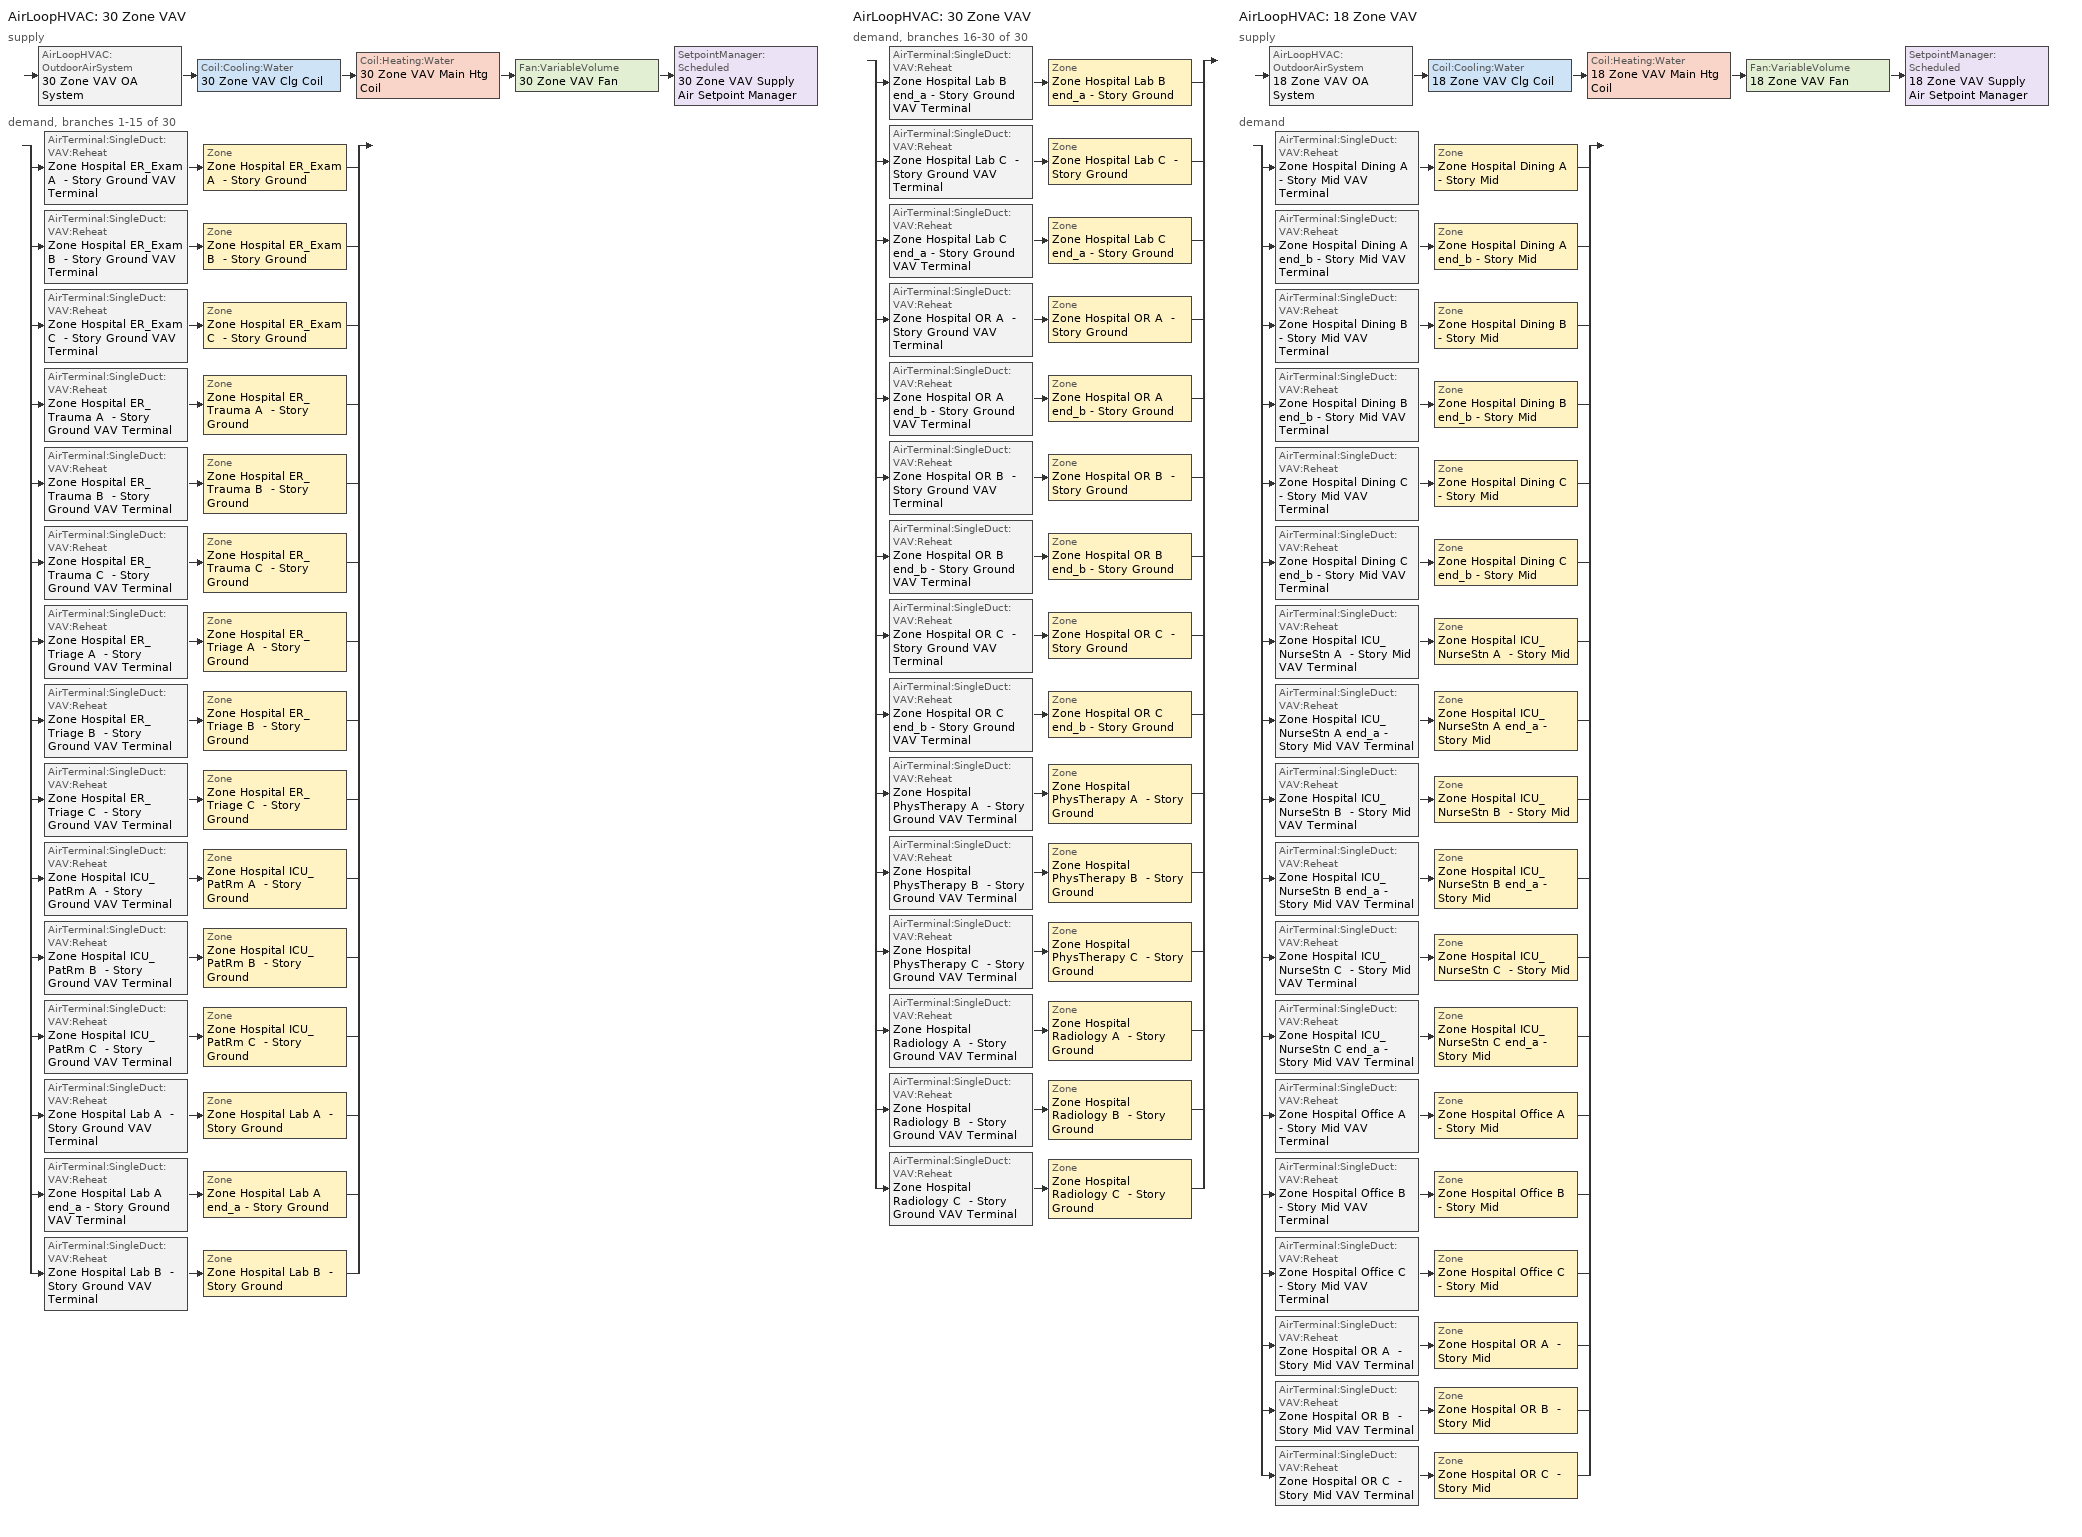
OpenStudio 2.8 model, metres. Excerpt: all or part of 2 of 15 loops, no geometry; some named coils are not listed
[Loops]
AirLoopHVAC '30 Zone VAV'
 supply: AirLoopHVAC:OutdoorAirSystem '30 Zone VAV OA System' > Coil:Cooling:Water '30 Zone VAV Clg Coil' > Coil:Heating:Water '30 Zone VAV Main Htg Coil' > Fan:VariableVolume '30 Zone VAV Fan' > SetpointManager:Scheduled '30 Zone VAV Supply Air Setpoint Manager'
 demand, branches 1-15 of 30: split
  | AirTerminal:SingleDuct:VAV:Reheat 'Zone Hospital ER_Exam A  - Story Ground VAV Terminal' > Zone 'Zone Hospital ER_Exam A  - Story Ground'
  | AirTerminal:SingleDuct:VAV:Reheat 'Zone Hospital ER_Exam B  - Story Ground VAV Terminal' > Zone 'Zone Hospital ER_Exam B  - Story Ground'
  | AirTerminal:SingleDuct:VAV:Reheat 'Zone Hospital ER_Exam C  - Story Ground VAV Terminal' > Zone 'Zone Hospital ER_Exam C  - Story Ground'
  | AirTerminal:SingleDuct:VAV:Reheat 'Zone Hospital ER_Trauma A  - Story Ground VAV Terminal' > Zone 'Zone Hospital ER_Trauma A  - Story Ground'
  | AirTerminal:SingleDuct:VAV:Reheat 'Zone Hospital ER_Trauma B  - Story Ground VAV Terminal' > Zone 'Zone Hospital ER_Trauma B  - Story Ground'
  | AirTerminal:SingleDuct:VAV:Reheat 'Zone Hospital ER_Trauma C  - Story Ground VAV Terminal' > Zone 'Zone Hospital ER_Trauma C  - Story Ground'
  | AirTerminal:SingleDuct:VAV:Reheat 'Zone Hospital ER_Triage A  - Story Ground VAV Terminal' > Zone 'Zone Hospital ER_Triage A  - Story Ground'
  | AirTerminal:SingleDuct:VAV:Reheat 'Zone Hospital ER_Triage B  - Story Ground VAV Terminal' > Zone 'Zone Hospital ER_Triage B  - Story Ground'
  | AirTerminal:SingleDuct:VAV:Reheat 'Zone Hospital ER_Triage C  - Story Ground VAV Terminal' > Zone 'Zone Hospital ER_Triage C  - Story Ground'
  | AirTerminal:SingleDuct:VAV:Reheat 'Zone Hospital ICU_PatRm A  - Story Ground VAV Terminal' > Zone 'Zone Hospital ICU_PatRm A  - Story Ground'
  | AirTerminal:SingleDuct:VAV:Reheat 'Zone Hospital ICU_PatRm B  - Story Ground VAV Terminal' > Zone 'Zone Hospital ICU_PatRm B  - Story Ground'
  | AirTerminal:SingleDuct:VAV:Reheat 'Zone Hospital ICU_PatRm C  - Story Ground VAV Terminal' > Zone 'Zone Hospital ICU_PatRm C  - Story Ground'
  | AirTerminal:SingleDuct:VAV:Reheat 'Zone Hospital Lab A  - Story Ground VAV Terminal' > Zone 'Zone Hospital Lab A  - Story Ground'
  | AirTerminal:SingleDuct:VAV:Reheat 'Zone Hospital Lab A end_a - Story Ground VAV Terminal' > Zone 'Zone Hospital Lab A end_a - Story Ground'
  | AirTerminal:SingleDuct:VAV:Reheat 'Zone Hospital Lab B  - Story Ground VAV Terminal' > Zone 'Zone Hospital Lab B  - Story Ground'
AirLoopHVAC '30 Zone VAV'
 demand, branches 16-30 of 30: split
  | AirTerminal:SingleDuct:VAV:Reheat 'Zone Hospital Lab B end_a - Story Ground VAV Terminal' > Zone 'Zone Hospital Lab B end_a - Story Ground'
  | AirTerminal:SingleDuct:VAV:Reheat 'Zone Hospital Lab C  - Story Ground VAV Terminal' > Zone 'Zone Hospital Lab C  - Story Ground'
  | AirTerminal:SingleDuct:VAV:Reheat 'Zone Hospital Lab C end_a - Story Ground VAV Terminal' > Zone 'Zone Hospital Lab C end_a - Story Ground'
  | AirTerminal:SingleDuct:VAV:Reheat 'Zone Hospital OR A  - Story Ground VAV Terminal' > Zone 'Zone Hospital OR A  - Story Ground'
  | AirTerminal:SingleDuct:VAV:Reheat 'Zone Hospital OR A end_b - Story Ground VAV Terminal' > Zone 'Zone Hospital OR A end_b - Story Ground'
  | AirTerminal:SingleDuct:VAV:Reheat 'Zone Hospital OR B  - Story Ground VAV Terminal' > Zone 'Zone Hospital OR B  - Story Ground'
  | AirTerminal:SingleDuct:VAV:Reheat 'Zone Hospital OR B end_b - Story Ground VAV Terminal' > Zone 'Zone Hospital OR B end_b - Story Ground'
  | AirTerminal:SingleDuct:VAV:Reheat 'Zone Hospital OR C  - Story Ground VAV Terminal' > Zone 'Zone Hospital OR C  - Story Ground'
  | AirTerminal:SingleDuct:VAV:Reheat 'Zone Hospital OR C end_b - Story Ground VAV Terminal' > Zone 'Zone Hospital OR C end_b - Story Ground'
  | AirTerminal:SingleDuct:VAV:Reheat 'Zone Hospital PhysTherapy A  - Story Ground VAV Terminal' > Zone 'Zone Hospital PhysTherapy A  - Story Ground'
  | AirTerminal:SingleDuct:VAV:Reheat 'Zone Hospital PhysTherapy B  - Story Ground VAV Terminal' > Zone 'Zone Hospital PhysTherapy B  - Story Ground'
  | AirTerminal:SingleDuct:VAV:Reheat 'Zone Hospital PhysTherapy C  - Story Ground VAV Terminal' > Zone 'Zone Hospital PhysTherapy C  - Story Ground'
  | AirTerminal:SingleDuct:VAV:Reheat 'Zone Hospital Radiology A  - Story Ground VAV Terminal' > Zone 'Zone Hospital Radiology A  - Story Ground'
  | AirTerminal:SingleDuct:VAV:Reheat 'Zone Hospital Radiology B  - Story Ground VAV Terminal' > Zone 'Zone Hospital Radiology B  - Story Ground'
  | AirTerminal:SingleDuct:VAV:Reheat 'Zone Hospital Radiology C  - Story Ground VAV Terminal' > Zone 'Zone Hospital Radiology C  - Story Ground'
AirLoopHVAC '18 Zone VAV'
 supply: AirLoopHVAC:OutdoorAirSystem '18 Zone VAV OA System' > Coil:Cooling:Water '18 Zone VAV Clg Coil' > Coil:Heating:Water '18 Zone VAV Main Htg Coil' > Fan:VariableVolume '18 Zone VAV Fan' > SetpointManager:Scheduled '18 Zone VAV Supply Air Setpoint Manager'
 demand: split
  | AirTerminal:SingleDuct:VAV:Reheat 'Zone Hospital Dining A  - Story Mid VAV Terminal' > Zone 'Zone Hospital Dining A  - Story Mid'
  | AirTerminal:SingleDuct:VAV:Reheat 'Zone Hospital Dining A end_b - Story Mid VAV Terminal' > Zone 'Zone Hospital Dining A end_b - Story Mid'
  | AirTerminal:SingleDuct:VAV:Reheat 'Zone Hospital Dining B  - Story Mid VAV Terminal' > Zone 'Zone Hospital Dining B  - Story Mid'
  | AirTerminal:SingleDuct:VAV:Reheat 'Zone Hospital Dining B end_b - Story Mid VAV Terminal' > Zone 'Zone Hospital Dining B end_b - Story Mid'
  | AirTerminal:SingleDuct:VAV:Reheat 'Zone Hospital Dining C  - Story Mid VAV Terminal' > Zone 'Zone Hospital Dining C  - Story Mid'
  | AirTerminal:SingleDuct:VAV:Reheat 'Zone Hospital Dining C end_b - Story Mid VAV Terminal' > Zone 'Zone Hospital Dining C end_b - Story Mid'
  | AirTerminal:SingleDuct:VAV:Reheat 'Zone Hospital ICU_NurseStn A  - Story Mid VAV Terminal' > Zone 'Zone Hospital ICU_NurseStn A  - Story Mid'
  | AirTerminal:SingleDuct:VAV:Reheat 'Zone Hospital ICU_NurseStn A end_a - Story Mid VAV Terminal' > Zone 'Zone Hospital ICU_NurseStn A end_a - Story Mid'
  | AirTerminal:SingleDuct:VAV:Reheat 'Zone Hospital ICU_NurseStn B  - Story Mid VAV Terminal' > Zone 'Zone Hospital ICU_NurseStn B  - Story Mid'
  | AirTerminal:SingleDuct:VAV:Reheat 'Zone Hospital ICU_NurseStn B end_a - Story Mid VAV Terminal' > Zone 'Zone Hospital ICU_NurseStn B end_a - Story Mid'
  | AirTerminal:SingleDuct:VAV:Reheat 'Zone Hospital ICU_NurseStn C  - Story Mid VAV Terminal' > Zone 'Zone Hospital ICU_NurseStn C  - Story Mid'
  | AirTerminal:SingleDuct:VAV:Reheat 'Zone Hospital ICU_NurseStn C end_a - Story Mid VAV Terminal' > Zone 'Zone Hospital ICU_NurseStn C end_a - Story Mid'
  | AirTerminal:SingleDuct:VAV:Reheat 'Zone Hospital Office A  - Story Mid VAV Terminal' > Zone 'Zone Hospital Office A  - Story Mid'
  | AirTerminal:SingleDuct:VAV:Reheat 'Zone Hospital Office B  - Story Mid VAV Terminal' > Zone 'Zone Hospital Office B  - Story Mid'
  | AirTerminal:SingleDuct:VAV:Reheat 'Zone Hospital Office C  - Story Mid VAV Terminal' > Zone 'Zone Hospital Office C  - Story Mid'
  | AirTerminal:SingleDuct:VAV:Reheat 'Zone Hospital OR A  - Story Mid VAV Terminal' > Zone 'Zone Hospital OR A  - Story Mid'
  | AirTerminal:SingleDuct:VAV:Reheat 'Zone Hospital OR B  - Story Mid VAV Terminal' > Zone 'Zone Hospital OR B  - Story Mid'
  | AirTerminal:SingleDuct:VAV:Reheat 'Zone Hospital OR C  - Story Mid VAV Terminal' > Zone 'Zone Hospital OR C  - Story Mid'
[Sizing:Zone] Zone Cooling Design Supply Air Temperature Input Method=SupplyAirTemperature; Zone Cooling Design Supply Air Temperature {C}=12.7778; Zone Cooling Design Supply Air Temperature Difference {deltaC}=11.11; Zone Heating Design Supply Air Temperature Input Method=SupplyAirTemperature; Zone Heating Design Supply Air Temperature {C}=40; Zone Heating Design Supply Air Temperature Difference {deltaC}=11.11; Zone Cooling Design Supply Air Humidity Ratio {kg-H2O/kg-air}=0.0085; Zone Heating Design Supply Air Humidity Ratio {kg-H2O/kg-air}=0.008; Cooling Design Air Flow Method=DesignDayWithLimit; Heating Design Air Flow Method=DesignDay; Account for Dedicated Outdoor Air System=No; Dedicated Outdoor Air System Control Strategy=NeutralSupplyAir; Dedicated Outdoor Air Low Setpoint Temperature for Design {C}=autosize; Dedicated Outdoor Air High Setpoint Temperature for Design {C}=autosize
Zone Hospital Lab A end_a - Story Ground; Zone Hospital Lab B end_a - Story Ground; Zone Hospital Lab C end_a - Story Ground; Zone Hospital Lab A  - Story Ground; Zone Hospital Lab B  - Story Ground; Zone Hospital Lab C  - Story Ground; Zone Hospital ER_Trauma A  - Story Ground; Zone Hospital ER_Trauma B  - Story Ground; Zone Hospital ER_Trauma C  - Story Ground; Zone Hospital ER_Triage A  - Story Ground; Zone Hospital ER_Triage B  - Story Ground; Zone Hospital ER_Triage C  - Story Ground; Zone Hospital ER_Exam A  - Story Ground; Zone Hospital ER_Exam B  - Story Ground; Zone Hospital ER_Exam C  - Story Ground; Zone Hospital ICU_PatRm A  - Story Ground; Zone Hospital ICU_PatRm B  - Story Ground; Zone Hospital ICU_PatRm C  - Story Ground; Zone Hospital PhysTherapy A  - Story Ground; Zone Hospital PhysTherapy B  - Story Ground; Zone Hospital PhysTherapy C  - Story Ground; Zone Hospital Radiology A  - Story Ground; Zone Hospital Radiology B  - Story Ground; Zone Hospital Radiology C  - Story Ground; Zone Hospital OR A  - Story Ground; Zone Hospital OR B  - Story Ground; Zone Hospital OR C  - Story Ground; Zone Hospital OR A end_b - Story Ground; Zone Hospital OR B end_b - Story Ground; Zone Hospital OR C end_b - Story Ground; Zone Hospital ICU_NurseStn A end_a - Story Mid; Zone Hospital ICU_NurseStn B end_a - Story Mid; Zone Hospital ICU_NurseStn C end_a - Story Mid; Zone Hospital ICU_NurseStn A  - Story Mid; Zone Hospital ICU_NurseStn B  - Story Mid; Zone Hospital ICU_NurseStn C  - Story Mid; Zone Hospital OR A  - Story Mid; Zone Hospital OR B  - Story Mid; Zone Hospital OR C  - Story Mid; Zone Hospital Office A  - Story Mid; Zone Hospital Office B  - Story Mid; Zone Hospital Office C  - Story Mid; Zone Hospital Dining A  - Story Mid; Zone Hospital Dining B  - Story Mid; Zone Hospital Dining C  - Story Mid; Zone Hospital Dining A end_b - Story Mid; Zone Hospital Dining B end_b - Story Mid; Zone Hospital Dining C end_b - Story Mid
[Zone equipment]
Zone Hospital Lab A end_a - Story Ground: Zone Hospital Lab A end_a - Story Ground VAV Terminal
Zone Hospital Lab B end_a - Story Ground: Zone Hospital Lab B end_a - Story Ground VAV Terminal
Zone Hospital Lab C end_a - Story Ground: Zone Hospital Lab C end_a - Story Ground VAV Terminal
Zone Hospital Lab A  - Story Ground: Zone Hospital Lab A  - Story Ground VAV Terminal
Zone Hospital Lab B  - Story Ground: Zone Hospital Lab B  - Story Ground VAV Terminal
Zone Hospital Lab C  - Story Ground: Zone Hospital Lab C  - Story Ground VAV Terminal
Zone Hospital ER_Trauma A  - Story Ground: Zone Hospital ER_Trauma A  - Story Ground VAV Terminal
Zone Hospital ER_Trauma B  - Story Ground: Zone Hospital ER_Trauma B  - Story Ground VAV Terminal
Zone Hospital ER_Trauma C  - Story Ground: Zone Hospital ER_Trauma C  - Story Ground VAV Terminal
Zone Hospital ER_Triage A  - Story Ground: Zone Hospital ER_Triage A  - Story Ground VAV Terminal
Zone Hospital ER_Triage B  - Story Ground: Zone Hospital ER_Triage B  - Story Ground VAV Terminal
Zone Hospital ER_Triage C  - Story Ground: Zone Hospital ER_Triage C  - Story Ground VAV Terminal
Zone Hospital ER_Exam A  - Story Ground: Zone Hospital ER_Exam A  - Story Ground VAV Terminal
Zone Hospital ER_Exam B  - Story Ground: Zone Hospital ER_Exam B  - Story Ground VAV Terminal
Zone Hospital ER_Exam C  - Story Ground: Zone Hospital ER_Exam C  - Story Ground VAV Terminal
Zone Hospital ICU_PatRm A  - Story Ground: Zone Hospital ICU_PatRm A  - Story Ground VAV Terminal
Zone Hospital ICU_PatRm B  - Story Ground: Zone Hospital ICU_PatRm B  - Story Ground VAV Terminal
Zone Hospital ICU_PatRm C  - Story Ground: Zone Hospital ICU_PatRm C  - Story Ground VAV Terminal
Zone Hospital PhysTherapy A  - Story Ground: Zone Hospital PhysTherapy A  - Story Ground VAV Terminal
Zone Hospital PhysTherapy B  - Story Ground: Zone Hospital PhysTherapy B  - Story Ground VAV Terminal
Zone Hospital PhysTherapy C  - Story Ground: Zone Hospital PhysTherapy C  - Story Ground VAV Terminal
Zone Hospital Radiology A  - Story Ground: Zone Hospital Radiology A  - Story Ground VAV Terminal
Zone Hospital Radiology B  - Story Ground: Zone Hospital Radiology B  - Story Ground VAV Terminal
Zone Hospital Radiology C  - Story Ground: Zone Hospital Radiology C  - Story Ground VAV Terminal
Zone Hospital OR A  - Story Ground: Zone Hospital OR A  - Story Ground VAV Terminal
Zone Hospital OR B  - Story Ground: Zone Hospital OR B  - Story Ground VAV Terminal
Zone Hospital OR C  - Story Ground: Zone Hospital OR C  - Story Ground VAV Terminal
Zone Hospital OR A end_b - Story Ground: Zone Hospital OR A end_b - Story Ground VAV Terminal
Zone Hospital OR B end_b - Story Ground: Zone Hospital OR B end_b - Story Ground VAV Terminal
Zone Hospital OR C end_b - Story Ground: Zone Hospital OR C end_b - Story Ground VAV Terminal
Zone Hospital ICU_NurseStn A end_a - Story Mid: Zone Hospital ICU_NurseStn A end_a - Story Mid VAV Terminal
Zone Hospital ICU_NurseStn B end_a - Story Mid: Zone Hospital ICU_NurseStn B end_a - Story Mid VAV Terminal
Zone Hospital ICU_NurseStn C end_a - Story Mid: Zone Hospital ICU_NurseStn C end_a - Story Mid VAV Terminal
Zone Hospital ICU_NurseStn A  - Story Mid: Zone Hospital ICU_NurseStn A  - Story Mid VAV Terminal
Zone Hospital ICU_NurseStn B  - Story Mid: Zone Hospital ICU_NurseStn B  - Story Mid VAV Terminal
Zone Hospital ICU_NurseStn C  - Story Mid: Zone Hospital ICU_NurseStn C  - Story Mid VAV Terminal
Zone Hospital OR A  - Story Mid: Zone Hospital OR A  - Story Mid VAV Terminal
Zone Hospital OR B  - Story Mid: Zone Hospital OR B  - Story Mid VAV Terminal
Zone Hospital OR C  - Story Mid: Zone Hospital OR C  - Story Mid VAV Terminal
Zone Hospital Office A  - Story Mid: Zone Hospital Office A  - Story Mid VAV Terminal
Zone Hospital Office B  - Story Mid: Zone Hospital Office B  - Story Mid VAV Terminal
Zone Hospital Office C  - Story Mid: Zone Hospital Office C  - Story Mid VAV Terminal
Zone Hospital Dining A  - Story Mid: Zone Hospital Dining A  - Story Mid VAV Terminal
Zone Hospital Dining B  - Story Mid: Zone Hospital Dining B  - Story Mid VAV Terminal
Zone Hospital Dining C  - Story Mid: Zone Hospital Dining C  - Story Mid VAV Terminal
Zone Hospital Dining A end_b - Story Mid: Zone Hospital Dining A end_b - Story Mid VAV Terminal
Zone Hospital Dining B end_b - Story Mid: Zone Hospital Dining B end_b - Story Mid VAV Terminal
Zone Hospital Dining C end_b - Story Mid: Zone Hospital Dining C end_b - Story Mid VAV Terminal
[SetpointManager:Scheduled] Control Variable=Temperature
Name | Schedule | Setpoint Node or NodeList
30 Zone VAV Supply Air Setpoint Manager | Supply Air Temp - 55.0F 2 | 30 Zone VAV Supply Outlet Node
18 Zone VAV Supply Air Setpoint Manager | Supply Air Temp - 55.0F 3 | 18 Zone VAV Supply Outlet Node
[AirLoopHVAC] Design Supply Air Flow Rate {m3/s}=AutoSize
Name | Availability Schedule
30 Zone VAV | 30 Zone VAV Occ Sch
18 Zone VAV | 18 Zone VAV Occ Sch
[Sizing:System] Type of Load to Size On=Sensible; Design Outdoor Air Flow Rate {m3/s}=Autosize; Central Heating Maximum System Air Flow Ratio=0.3; Preheat Design Temperature {C}=7.22222; Preheat Design Humidity Ratio {kg-H2O/kg-Air}=0.008; Precool Design Temperature {C}=12.7778; Precool Design Humidity Ratio {kg-H2O/kg-Air}=0.008; Central Cooling Design Supply Air Temperature {C}=12.7778; Central Heating Design Supply Air Temperature {C}=12.7778; Sizing Option=Coincident; 100% Outdoor Air in Cooling=No; 100% Outdoor Air in Heating=No; Central Cooling Design Supply Air Humidity Ratio {kg-H2O/kg-Air}=0.0085; Central Heating Design Supply Air Humidity Ratio {kg-H2O/kg-Air}=0.008; Cooling Design Air Flow Method=DesignDay; Cooling Design Air Flow Rate {m3/s}=0; Heating Design Air Flow Method=DesignDay; Heating Design Air Flow Rate {m3/s}=0; System Outdoor Air Method=ZoneSum; Zone Maximum Outdoor Air Fraction=1; Cooling Supply Air Flow Rate Per Floor Area {m3/s-m2}=0.00996765; Cooling Fraction of Autosized Cooling Supply Air Flow Rate=1; Cooling Supply Air Flow Rate Per Unit Cooling Capacity {m3/s-W}=3.94755e-05; Heating Supply Air Flow Rate Per Floor Area {m3/s-m2}=0.00996765; Heating Fraction of Autosized Heating Supply Air Flow Rate=1; Heating Fraction of Autosized Cooling Supply Air Flow Rate=1; Heating Supply Air Flow Rate Per Unit Heating Capacity {m3/s-W}=3.15882e-05; Cooling Design Capacity Method=CoolingDesignCapacity; Cooling Design Capacity {W}=autosize; Cooling Design Capacity Per Floor Area {W/m2}=234.7; Fraction of Autosized Cooling Design Capacity=1; Heating Design Capacity Method=HeatingDesignCapacity; Heating Design Capacity {W}=autosize; Heating Design Capacity Per Floor Area {W/m2}=157; Fraction of Autosized Heating Design Capacity=1; Central Cooling Capacity Control Method=OnOff
30 Zone VAV; 18 Zone VAV
[Fan:VariableVolume] Availability Schedule=Always On Discrete; Pressure Rise {Pa}=1389.92; Maximum Flow Rate {m3/s}=Autosize; Fan Power Minimum Flow Rate Input Method=Fraction; Fan Power Minimum Flow Fraction=0.25; Fan Power Minimum Air Flow Rate {m3/s}=0; Motor In Airstream Fraction=1; Fan Power Coefficient 1=0.04076; Fan Power Coefficient 2=0.0881; Fan Power Coefficient 3=-0.0729; Fan Power Coefficient 4=0.9437; Fan Power Coefficient 5=0
Name | Fan Total Efficiency | Motor Efficiency
30 Zone VAV Fan | 0.6175 | 0.95
18 Zone VAV Fan | 0.61425 | 0.945
[Controller:OutdoorAir] Minimum Outdoor Air Flow Rate {m3/s}=autosize; Maximum Outdoor Air Flow Rate {m3/s}=Autosize; Economizer Control Type=NoEconomizer; Economizer Control Action Type=ModulateFlow; Economizer Maximum Limit Dry-Bulb Temperature {C}=28; Economizer Maximum Limit Enthalpy {J/kg}=64000; Lockout Type=LockoutWithCompressor; Minimum Limit Type=FixedMinimum; High Humidity Control=No; Heat Recovery Bypass Control Type=BypassWhenWithinEconomizerLimits
Name | Minimum Outdoor Air Schedule | Controller Mechanical Ventilation
30 Zone VAV OA Controller | 30 Zone VAV Occ Sch | 30 Zone VAV Vent Controller
18 Zone VAV OA Controller | 18 Zone VAV Occ Sch | 18 Zone VAV Vent Controller
[Controller:MechanicalVentilation] Availability Schedule=Always On Discrete; System Outdoor Air Method=ZoneSum
30 Zone VAV Vent Controller; 18 Zone VAV Vent Controller
[AirLoopHVAC:OutdoorAirSystem]
Name | Controller
30 Zone VAV OA System | 30 Zone VAV OA Controller
18 Zone VAV OA System | 18 Zone VAV OA Controller
[AirTerminal:SingleDuct:VAV:Reheat] Availability Schedule=Always On Discrete; Maximum Air Flow Rate {m3/s}=AutoSize; Zone Minimum Air Flow Input Method=Constant; Constant Minimum Air Flow Fraction=0.3; Fixed Minimum Air Flow Rate {m3/s}=0; Maximum Hot Water or Steam Flow Rate {m3/s}=AutoSize; Minimum Hot Water or Steam Flow Rate {m3/s}=0; Convergence Tolerance=0.001; Damper Heating Action=Normal; Maximum Flow per Zone Floor Area During Reheat {m3/s-m2}=AutoSize; Maximum Flow Fraction During Reheat=0.5; Maximum Reheat Air Temperature {C}=40; Control For Outdoor Air=No
Name | Reheat Coil
Zone Hospital ER_Exam A  - Story Ground VAV Terminal | Zone Hospital ER_Exam A  - Story Ground Reheat Coil
Zone Hospital ER_Exam B  - Story Ground VAV Terminal | Zone Hospital ER_Exam B  - Story Ground Reheat Coil
Zone Hospital ER_Exam C  - Story Ground VAV Terminal | Zone Hospital ER_Exam C  - Story Ground Reheat Coil
Zone Hospital ER_Trauma A  - Story Ground VAV Terminal | Zone Hospital ER_Trauma A  - Story Ground Reheat Coil
Zone Hospital ER_Trauma B  - Story Ground VAV Terminal | Zone Hospital ER_Trauma B  - Story Ground Reheat Coil
Zone Hospital ER_Trauma C  - Story Ground VAV Terminal | Zone Hospital ER_Trauma C  - Story Ground Reheat Coil
Zone Hospital ER_Triage A  - Story Ground VAV Terminal | Zone Hospital ER_Triage A  - Story Ground Reheat Coil
Zone Hospital ER_Triage B  - Story Ground VAV Terminal | Zone Hospital ER_Triage B  - Story Ground Reheat Coil
Zone Hospital ER_Triage C  - Story Ground VAV Terminal | Zone Hospital ER_Triage C  - Story Ground Reheat Coil
Zone Hospital ICU_PatRm A  - Story Ground VAV Terminal | Zone Hospital ICU_PatRm A  - Story Ground Reheat Coil
Zone Hospital ICU_PatRm B  - Story Ground VAV Terminal | Zone Hospital ICU_PatRm B  - Story Ground Reheat Coil
Zone Hospital ICU_PatRm C  - Story Ground VAV Terminal | Zone Hospital ICU_PatRm C  - Story Ground Reheat Coil
Zone Hospital Lab A  - Story Ground VAV Terminal | Zone Hospital Lab A  - Story Ground Reheat Coil
Zone Hospital Lab A end_a - Story Ground VAV Terminal | Zone Hospital Lab A end_a - Story Ground Reheat Coil
Zone Hospital Lab B  - Story Ground VAV Terminal | Zone Hospital Lab B  - Story Ground Reheat Coil
Zone Hospital Lab B end_a - Story Ground VAV Terminal | Zone Hospital Lab B end_a - Story Ground Reheat Coil
Zone Hospital Lab C  - Story Ground VAV Terminal | Zone Hospital Lab C  - Story Ground Reheat Coil
Zone Hospital Lab C end_a - Story Ground VAV Terminal | Zone Hospital Lab C end_a - Story Ground Reheat Coil
Zone Hospital OR A  - Story Ground VAV Terminal | Zone Hospital OR A  - Story Ground Reheat Coil
Zone Hospital OR A end_b - Story Ground VAV Terminal | Zone Hospital OR A end_b - Story Ground Reheat Coil
Zone Hospital OR B  - Story Ground VAV Terminal | Zone Hospital OR B  - Story Ground Reheat Coil
Zone Hospital OR B end_b - Story Ground VAV Terminal | Zone Hospital OR B end_b - Story Ground Reheat Coil
Zone Hospital OR C  - Story Ground VAV Terminal | Zone Hospital OR C  - Story Ground Reheat Coil
Zone Hospital OR C end_b - Story Ground VAV Terminal | Zone Hospital OR C end_b - Story Ground Reheat Coil
Zone Hospital PhysTherapy A  - Story Ground VAV Terminal | Zone Hospital PhysTherapy A  - Story Ground Reheat Coil
Zone Hospital PhysTherapy B  - Story Ground VAV Terminal | Zone Hospital PhysTherapy B  - Story Ground Reheat Coil
Zone Hospital PhysTherapy C  - Story Ground VAV Terminal | Zone Hospital PhysTherapy C  - Story Ground Reheat Coil
Zone Hospital Radiology A  - Story Ground VAV Terminal | Zone Hospital Radiology A  - Story Ground Reheat Coil
Zone Hospital Radiology B  - Story Ground VAV Terminal | Zone Hospital Radiology B  - Story Ground Reheat Coil
Zone Hospital Radiology C  - Story Ground VAV Terminal | Zone Hospital Radiology C  - Story Ground Reheat Coil
Zone Hospital Dining A  - Story Mid VAV Terminal | Zone Hospital Dining A  - Story Mid Reheat Coil
Zone Hospital Dining A end_b - Story Mid VAV Terminal | Zone Hospital Dining A end_b - Story Mid Reheat Coil
Zone Hospital Dining B  - Story Mid VAV Terminal | Zone Hospital Dining B  - Story Mid Reheat Coil
Zone Hospital Dining B end_b - Story Mid VAV Terminal | Zone Hospital Dining B end_b - Story Mid Reheat Coil
Zone Hospital Dining C  - Story Mid VAV Terminal | Zone Hospital Dining C  - Story Mid Reheat Coil
Zone Hospital Dining C end_b - Story Mid VAV Terminal | Zone Hospital Dining C end_b - Story Mid Reheat Coil
Zone Hospital ICU_NurseStn A  - Story Mid VAV Terminal | Zone Hospital ICU_NurseStn A  - Story Mid Reheat Coil
Zone Hospital ICU_NurseStn A end_a - Story Mid VAV Terminal | Zone Hospital ICU_NurseStn A end_a - Story Mid Reheat Coil
Zone Hospital ICU_NurseStn B  - Story Mid VAV Terminal | Zone Hospital ICU_NurseStn B  - Story Mid Reheat Coil
Zone Hospital ICU_NurseStn B end_a - Story Mid VAV Terminal | Zone Hospital ICU_NurseStn B end_a - Story Mid Reheat Coil
Zone Hospital ICU_NurseStn C  - Story Mid VAV Terminal | Zone Hospital ICU_NurseStn C  - Story Mid Reheat Coil
Zone Hospital ICU_NurseStn C end_a - Story Mid VAV Terminal | Zone Hospital ICU_NurseStn C end_a - Story Mid Reheat Coil
Zone Hospital Office A  - Story Mid VAV Terminal | Zone Hospital Office A  - Story Mid Reheat Coil
Zone Hospital Office B  - Story Mid VAV Terminal | Zone Hospital Office B  - Story Mid Reheat Coil
Zone Hospital Office C  - Story Mid VAV Terminal | Zone Hospital Office C  - Story Mid Reheat Coil
Zone Hospital OR A  - Story Mid VAV Terminal | Zone Hospital OR A  - Story Mid Reheat Coil
Zone Hospital OR B  - Story Mid VAV Terminal | Zone Hospital OR B  - Story Mid Reheat Coil
Zone Hospital OR C  - Story Mid VAV Terminal | Zone Hospital OR C  - Story Mid Reheat Coil
[Schedule:Ruleset]
Name | Default Day Schedule | Summer Design Day Schedule | Winter Design Day Schedule
Supply Air Temp - 55.0F 2 | Supply Air Temp - 55.0F Default 2
Supply Air Temp - 55.0F 3 | Supply Air Temp - 55.0F Default 3
18 Zone VAV Occ Sch | 18 Zone VAV Occ Sch Default | 18 Zone VAV Occ Sch Summer Design Day | 18 Zone VAV Occ Sch Winter Design Day
30 Zone VAV Occ Sch | 30 Zone VAV Occ Sch Default | 30 Zone VAV Occ Sch Summer Design Day | 30 Zone VAV Occ Sch Winter Design Day
[Schedule:Day]
Supply Air Temp - 55.0F Default 2; Supply Air Temp - 55.0F Default 3; autogen Supply Air Temp - 55.0F 2 0_day_sch; autogen Supply Air Temp - 55.0F 3 0_day_sch: Yes, 24, 0, 12.7778
18 Zone VAV Occ Sch Default; 18 Zone VAV Occ Sch Winter Design Day; 18 Zone VAV Occ Sch Summer Design Day; 18 Zone VAV Occ Sch Sunday; 30 Zone VAV Occ Sch Default; 30 Zone VAV Occ Sch Winter Design Day; 30 Zone VAV Occ Sch Summer Design Day; 30 Zone VAV Occ Sch Sunday: 24, 0, 1
[Schedule:Rule] Rule Order=0; Apply Sunday=Yes; Apply Monday=Yes; Apply Tuesday=Yes; Apply Wednesday=Yes; Apply Thursday=Yes; Apply Friday=Yes
Name | Schedule Ruleset | Day Schedule | Apply Saturday | Date Specification Type | Specific Month 1 | Specific Day 1 | Specific Month 2 | Specific Day 2 | Specific Month 3 | Specific Day 3 | Specific Month 4 | Specific Day 4 | Specific Month 5 | Specific Day 5 | Specific Month 6 | Specific Day 6 | Specific Month 7 | Specific Day 7 | Specific Month 8 | Specific Day 8 | Specific Month 9 | Specific Day 9 | Specific Month 10 | Specific Day 10 | Specific Month 11 | Specific Day 11 | Specific Month 12 | Specific Day 12 | Specific Month 13 | Specific Day 13 | Specific Month 14 | Specific Day 14 | Specific Month 15 | Specific Day 15 | Specific Month 16 | Specific Day 16 | Specific Month 17 | Specific Day 17 | Specific Month 18 | Specific Day 18 | Specific Month 19 | Specific Day 19 | Specific Month 20 | Specific Day 20 | Specific Month 21 | Specific Day 21 | Specific Month 22 | Specific Day 22 | Specific Month 23 | Specific Day 23 | Specific Month 24 | Specific Day 24 | Specific Month 25 | Specific Day 25 | Specific Month 26 | Specific Day 26 | Specific Month 27 | Specific Day 27 | Specific Month 28 | Specific Day 28 | Specific Month 29 | Specific Day 29 | Specific Month 30 | Specific Day 30 | Specific Month 31 | Specific Day 31 | Specific Month 32 | Specific Day 32 | Specific Month 33 | Specific Day 33 | Specific Month 34 | Specific Day 34 | Specific Month 35 | Specific Day 35 | Specific Month 36 | Specific Day 36 | Specific Month 37 | Specific Day 37 | Specific Month 38 | Specific Day 38 | Specific Month 39 | Specific Day 39 | Specific Month 40 | Specific Day 40 | Specific Month 41 | Specific Day 41 | Specific Month 42 | Specific Day 42 | Specific Month 43 | Specific Day 43 | Specific Month 44 | Specific Day 44 | Specific Month 45 | Specific Day 45 | Specific Month 46 | Specific Day 46 | Specific Month 47 | Specific Day 47 | Specific Month 48 | Specific Day 48 | Specific Month 49 | Specific Day 49 | Specific Month 50 | Specific Day 50 | Specific Month 51 | Specific Day 51 | Specific Month 52 | Specific Day 52 | Specific Month 53 | Specific Day 53 | Start Month | Start Day | End Month | End Day
autogen Supply Air Temp - 55.0F 2 0 | Supply Air Temp - 55.0F 2 | autogen Supply Air Temp - 55.0F 2 0_day_sch | Yes | SpecificDates | 1 | 2 | 1 | 9 | 1 | 16 | 1 | 23 | 1 | 30 | 2 | 6 | 2 | 13 | 2 | 20 | 2 | 27 | 3 | 5 | 3 | 12 | 3 | 19 | 3 | 26 | 4 | 2 | 4 | 9 | 4 | 16 | 4 | 23 | 4 | 30 | 5 | 7 | 5 | 14 | 5 | 21 | 5 | 28 | 6 | 4 | 6 | 11 | 6 | 18 | 6 | 25 | 7 | 2 | 7 | 9 | 7 | 16 | 7 | 23 | 7 | 30 | 8 | 6 | 8 | 13 | 8 | 20 | 8 | 27 | 9 | 3 | 9 | 10 | 9 | 17 | 9 | 24 | 10 | 1 | 10 | 8 | 10 | 15 | 10 | 22 | 10 | 29 | 11 | 5 | 11 | 12 | 11 | 19 | 11 | 26 | 12 | 3 | 12 | 10 | 12 | 17 | 12 | 24 | 12 | 31
autogen Supply Air Temp - 55.0F 3 0 | Supply Air Temp - 55.0F 3 | autogen Supply Air Temp - 55.0F 3 0_day_sch | Yes | SpecificDates | 1 | 2 | 1 | 9 | 1 | 16 | 1 | 23 | 1 | 30 | 2 | 6 | 2 | 13 | 2 | 20 | 2 | 27 | 3 | 5 | 3 | 12 | 3 | 19 | 3 | 26 | 4 | 2 | 4 | 9 | 4 | 16 | 4 | 23 | 4 | 30 | 5 | 7 | 5 | 14 | 5 | 21 | 5 | 28 | 6 | 4 | 6 | 11 | 6 | 18 | 6 | 25 | 7 | 2 | 7 | 9 | 7 | 16 | 7 | 23 | 7 | 30 | 8 | 6 | 8 | 13 | 8 | 20 | 8 | 27 | 9 | 3 | 9 | 10 | 9 | 17 | 9 | 24 | 10 | 1 | 10 | 8 | 10 | 15 | 10 | 22 | 10 | 29 | 11 | 5 | 11 | 12 | 11 | 19 | 11 | 26 | 12 | 3 | 12 | 10 | 12 | 17 | 12 | 24 | 12 | 31
18 Zone VAV Occ Sch Sunday Rule | 18 Zone VAV Occ Sch | 18 Zone VAV Occ Sch Sunday |  | DateRange |  |  |  |  |  |  |  |  |  |  |  |  |  |  |  |  |  |  |  |  |  |  |  |  |  |  |  |  |  |  |  |  |  |  |  |  |  |  |  |  |  |  |  |  |  |  |  |  |  |  |  |  |  |  |  |  |  |  |  |  |  |  |  |  |  |  |  |  |  |  |  |  |  |  |  |  |  |  |  |  |  |  |  |  |  |  |  |  |  |  |  |  |  |  |  |  |  |  |  |  |  |  |  |  |  |  | 1 | 1 | 12 | 31
30 Zone VAV Occ Sch Sunday Rule | 30 Zone VAV Occ Sch | 30 Zone VAV Occ Sch Sunday |  | DateRange |  |  |  |  |  |  |  |  |  |  |  |  |  |  |  |  |  |  |  |  |  |  |  |  |  |  |  |  |  |  |  |  |  |  |  |  |  |  |  |  |  |  |  |  |  |  |  |  |  |  |  |  |  |  |  |  |  |  |  |  |  |  |  |  |  |  |  |  |  |  |  |  |  |  |  |  |  |  |  |  |  |  |  |  |  |  |  |  |  |  |  |  |  |  |  |  |  |  |  |  |  |  |  |  |  |  | 1 | 1 | 12 | 31
[Schedule:Constant]
Always On Discrete: Value=1
